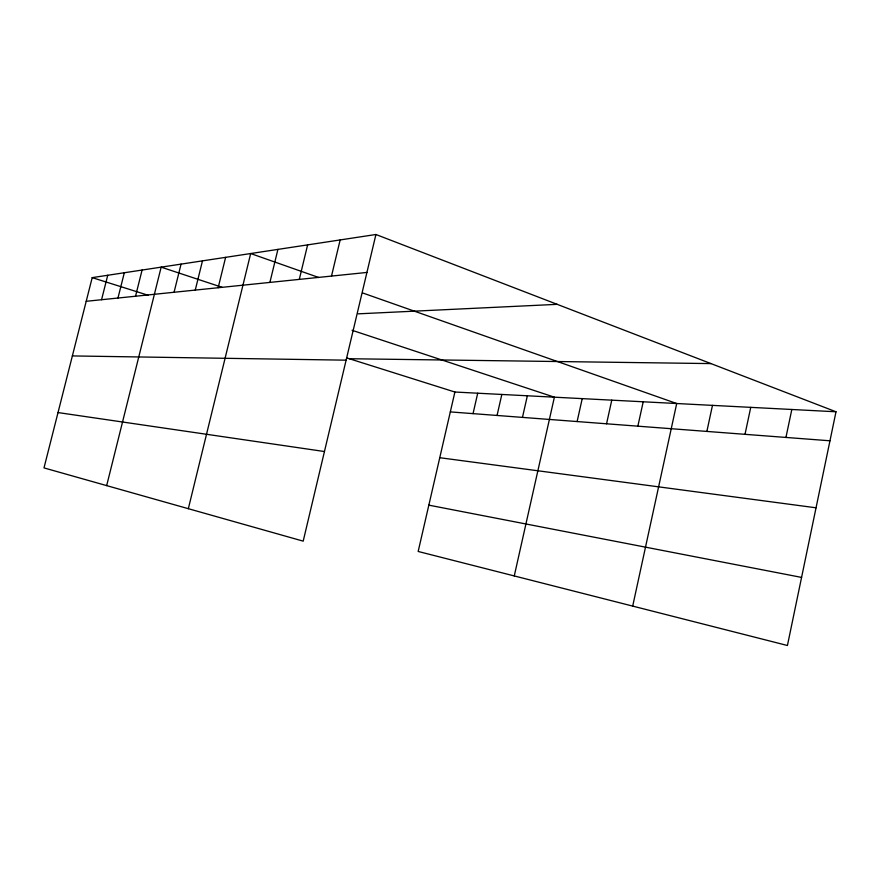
<?xml version="1.0" encoding="UTF-8"?>
<svg xmlns="http://www.w3.org/2000/svg" width="880" height="880" viewBox="0 0 880 880"><rect width="100%" height="100%" fill="white"/><g stroke="black" fill="none" stroke-linecap="round" stroke-linejoin="round"><path stroke-width="1.32" d="M836 411.774L787.424 645.502L418.165 551.463L454.894 392.029L836 411.774L375.925 234.498L92.202 277.629L44 467.907L303.193 541.145L375.925 234.498M785.939 437.448L791.824 409.486M745.008 434.324L750.75 407.352M706.871 431.431L712.47 405.372M632.698 606.089L676.709 403.524L362.824 293.018M637.857 426.173L643.214 401.786M606.551 423.797L611.776 400.158M577.115 421.553L582.23 398.629M514.261 575.938L554.389 397.188L352.055 330.275M522.467 417.395L527.351 395.791M497.057 415.459L501.831 394.46M473.044 413.633L477.719 393.217M331.507 276.078L340.153 239.943M299.299 279.389L307.626 244.882M188.331 508.695L250.679 253.539L318.725 277.497M269.896 282.414L277.915 249.403M218.152 287.738L225.621 257.345M195.261 290.092L202.477 260.865M106.667 485.617L161.161 267.146L222.09 287.298M174.064 292.27L181.049 264.121M135.531 296.23L142.087 270.05M101.563 299.728L107.734 275.264M117.964 298.045L124.322 272.745M86.207 301.301L366.927 272.437M358.16 313.841L557.183 304.337M349.316 358.732L710.974 363.594M72.369 355.927L346.115 360.173M450.318 411.906L829.972 440.792M439.769 457.71L816.046 507.804M58.025 412.566L324.445 451.528M428.835 505.153L801.581 577.412M92.202 277.629L148.005 295.229M346.775 357.929L454.894 392.029"/></g></svg>
